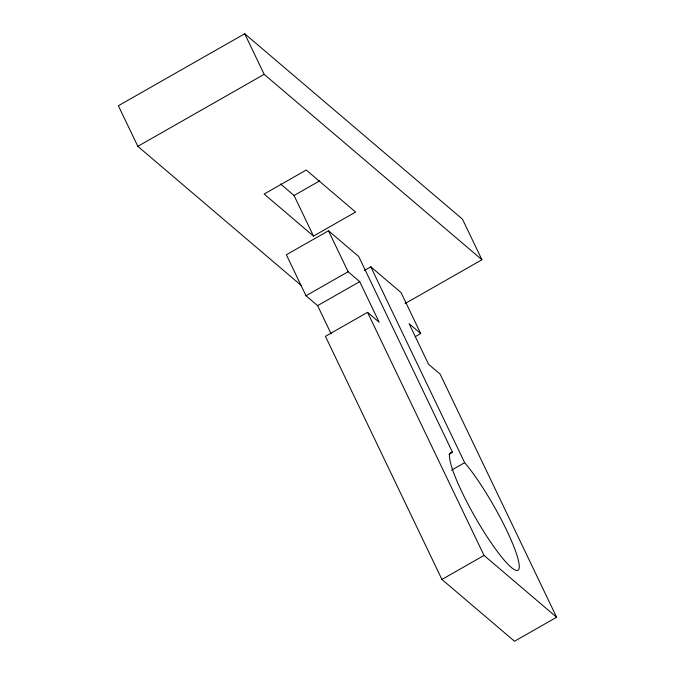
<?xml version="1.0" encoding="UTF-8"?>
<svg xmlns="http://www.w3.org/2000/svg" width="675" height="675" viewBox="0 0 675 675"><rect width="100%" height="100%" fill="white"/><g stroke="black" fill="none" stroke-linecap="round" stroke-linejoin="round"><path stroke-width="1.01" d="M405.025 303.59L481.925 259.757L462.485 219.172L244.721 33.75L118.378 105.747L137.827 146.34L301.143 285.407M137.827 146.34L264.161 74.334L481.925 259.757M280.522 183.954L294.055 195.48L319.688 180.866M313.495 236.064L355.615 212.06L306.256 170.032L264.136 194.037L313.495 236.064L294.055 195.48M364.407 270.473L370.811 266.819L464.653 462.67A67.77 10.893 60.3 0 1 518.096 559.229A67.77 10.893 60.3 0 1 481.739 528.272A67.77 10.893 60.3 0 1 452.554 452.368L358.72 256.517L328.472 230.766L286.36 254.762L306.003 295.751L317.613 305.64L331.18 333.956M306.003 295.751L348.114 271.755L359.724 281.644L379.173 322.228L367.554 312.339L325.443 336.336L441.923 579.445L514.51 641.25L556.622 617.254L440.142 374.144L428.532 364.255L409.084 323.671L420.702 333.56L415.209 336.69M317.613 305.64L359.724 281.644M448.892 454.452L452.554 452.368M451.491 470.171L464.653 462.67M441.923 579.445L484.034 555.441L556.622 617.254M370.811 266.819L401.06 292.57L420.702 333.56M244.721 33.75L264.161 74.334M328.472 230.766L348.114 271.755M367.554 312.339L484.034 555.441"/></g></svg>
